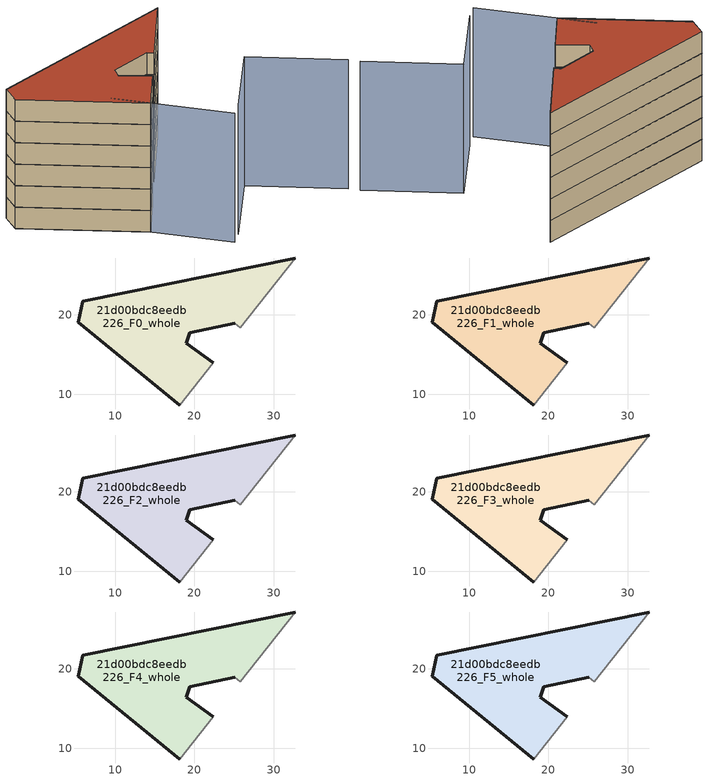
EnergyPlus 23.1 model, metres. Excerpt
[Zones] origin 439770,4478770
21d00bdc8eedb226_F0_whole
 floor ground (EU_floor_Construction): 22.35,13.96 18.96,16.45 19.41,17.76 25.08,18.98 25.78,18.37 32.75,27.2 5.92,21.76 5.32,19.08 18.15,8.62 z0
 wall outside (EU_wall_Construction): 18.15,8.62 5.32,19.08 5.92,21.76 32.75,27.2 / 25.08,18.98 19.41,17.76 18.96,16.45 22.35,13.96 z0:3
 wall adiabatic (EU_wall_Construction): 22.35,13.96 18.15,8.62 / 32.75,27.2 25.78,18.37 25.08,18.98 z0:3
21d00bdc8eedb226_F1_whole
 floor to 21d00bdc8eedb226_F0_whole (EU_floor_Construction): 22.35,13.96 18.96,16.45 19.4,17.76 25.08,18.98 25.77,18.37 32.75,27.2 5.92,21.76 5.31,19.08 18.15,8.62 z3
 wall outside (EU_wall_Construction): 18.15,8.62 5.32,19.08 5.92,21.76 32.75,27.2 / 25.08,18.98 19.41,17.76 18.96,16.45 22.35,13.96 z3:6
 wall adiabatic (EU_wall_Construction): 22.35,13.96 18.15,8.62 / 32.75,27.2 25.78,18.37 25.08,18.98 z3:6
21d00bdc8eedb226_F2_whole
 floor to 21d00bdc8eedb226_F1_whole (EU_floor_Construction): 22.35,13.96 18.96,16.45 19.4,17.76 25.08,18.98 25.77,18.37 32.75,27.2 5.92,21.76 5.31,19.08 18.15,8.62 z6
 wall outside (EU_wall_Construction): 18.15,8.62 5.32,19.08 5.92,21.76 32.75,27.2 / 25.08,18.98 19.41,17.76 18.96,16.45 22.35,13.96 z6:9
 wall adiabatic (EU_wall_Construction): 22.35,13.96 18.15,8.62 / 32.75,27.2 25.78,18.37 25.08,18.98 z6:9
21d00bdc8eedb226_F3_whole
 floor to 21d00bdc8eedb226_F2_whole (EU_floor_Construction): 22.35,13.96 18.96,16.45 19.4,17.76 25.08,18.98 25.77,18.37 32.75,27.2 5.92,21.76 5.31,19.08 18.15,8.62 z9
 wall outside (EU_wall_Construction): 18.15,8.62 5.32,19.08 5.92,21.76 32.75,27.2 / 25.08,18.98 19.41,17.76 18.96,16.45 22.35,13.96 z9:12
 wall adiabatic (EU_wall_Construction): 22.35,13.96 18.15,8.62 / 32.75,27.2 25.78,18.37 25.08,18.98 z9:12
21d00bdc8eedb226_F4_whole
 floor to 21d00bdc8eedb226_F3_whole (EU_floor_Construction): 22.35,13.96 18.96,16.45 19.4,17.76 25.08,18.98 25.77,18.37 32.75,27.2 5.92,21.76 5.31,19.08 18.15,8.62 z12
 wall outside (EU_wall_Construction): 18.15,8.62 5.32,19.08 5.92,21.76 32.75,27.2 / 25.08,18.98 19.41,17.76 18.96,16.45 22.35,13.96 z12:15
 wall adiabatic (EU_wall_Construction): 22.35,13.96 18.15,8.62 / 32.75,27.2 25.78,18.37 25.08,18.98 z12:15
21d00bdc8eedb226_F5_whole
 floor to 21d00bdc8eedb226_F4_whole (EU_floor_Construction): 22.35,13.96 18.96,16.45 19.4,17.76 25.08,18.98 25.77,18.37 32.75,27.2 5.92,21.76 5.31,19.08 18.15,8.62 z15
 wall outside (EU_wall_Construction): 18.15,8.62 5.32,19.08 5.92,21.76 32.75,27.2 / 25.08,18.98 19.41,17.76 18.96,16.45 22.35,13.96 z15:18
 wall adiabatic (EU_wall_Construction): 22.35,13.96 18.15,8.62 / 32.75,27.2 25.78,18.37 25.08,18.98 z15:18
 roof outside (EU_roof_Construction): 32.75,27.2 25.78,18.37 25.08,18.98 19.41,17.76 18.96,16.45 22.35,13.96 18.15,8.62 5.32,19.08 5.92,21.76 z18
shading: 26.4,1.93 34.08,11.22 / 34.08,11.22 43.83,3.16 / 24.87,0.54 14.98,12.44 z0:18
[Building]
EU S2 Campaign: North Axis=0; Terrain=City; Solar Distribution=FullExterior
[Site:Location]
Madrid: Latitude=40.5; Longitude=-3.5; Time Zone=1; Elevation=609
[SizingPeriod:WeatherFileDays]
AnnualSizingPeriod: Begin Month=1; Begin Day of Month=1; End Month=12; End Day of Month=31; Day of Week for Start Day=Monday; Use Weather File Daylight Saving Period=No; Use Weather File Rain and Snow Indicators=No
[MATERIAL]
EU_InternalMass_Material: Roughness=MediumRough; Thickness=0.1; Conductivity=1; Density=1800; Specific Heat=900; Thermal Absorptance=0.9; Solar Absorptance=0.7; Visible Absorptance=0.7
[MATERIAL:NOMASS] Roughness=MediumRough; Thermal Absorptance=0.9; Solar Absorptance=0.7; Visible Absorptance=0.7
Name | Thermal Resistance
EU_wall_NoMass | 0.459673
EU_roof_NoMass | 0.495815
EU_floor_NoMass | 0.788942
[CONSTRUCTION]
EU_wall_Construction: EU_wall_NoMass
EU_roof_Construction: EU_roof_NoMass
EU_floor_Construction: EU_floor_NoMass
EU_InternalMass_Construction: EU_InternalMass_Material
[ZONE] Type=1; Multiplier=1; Ceiling Height=autocalculate; Floor Area=autocalculate; Part of Total Floor Area=Yes
Name | Volume
21d00bdc8eedb226_F0_whole | 635.446
21d00bdc8eedb226_F1_whole; 21d00bdc8eedb226_F2_whole; 21d00bdc8eedb226_F3_whole; 21d00bdc8eedb226_F4_whole; 21d00bdc8eedb226_F5_whole | 635.444
[INTERNALMASS] Construction=EU_InternalMass_Construction; Surface Area=211.815
Name | Zone or ZoneList
21d00bdc8eedb226_F0_whole_EU_InternalMass | 21d00bdc8eedb226_F0_whole
21d00bdc8eedb226_F1_whole_EU_InternalMass | 21d00bdc8eedb226_F1_whole
21d00bdc8eedb226_F2_whole_EU_InternalMass | 21d00bdc8eedb226_F2_whole
21d00bdc8eedb226_F3_whole_EU_InternalMass | 21d00bdc8eedb226_F3_whole
21d00bdc8eedb226_F4_whole_EU_InternalMass | 21d00bdc8eedb226_F4_whole
21d00bdc8eedb226_F5_whole_EU_InternalMass | 21d00bdc8eedb226_F5_whole
[OTHEREQUIPMENT] Fuel Type=Electricity; Design Level Calculation Method=Watts/Area; Power per Zone Floor Area=1; Fraction Latent=0; Fraction Radiant=0; Fraction Lost=0; Carbon Dioxide Generation Rate=0; EndUse Subcategory=EU_Step8_InternalGains
Name | Zone or ZoneList or Space or SpaceList | Schedule
EU_Step8_InternalGain_21d00bdc8eedb226_F0_whole_f000 | 21d00bdc8eedb226_F0_whole | EU_Step8_GainSchedule_21d00bdc8eedb226_F0_whole_f000
EU_Step8_InternalGain_21d00bdc8eedb226_F1_whole_f000 | 21d00bdc8eedb226_F1_whole | EU_Step8_GainSchedule_21d00bdc8eedb226_F1_whole_f000
EU_Step8_InternalGain_21d00bdc8eedb226_F2_whole_f000 | 21d00bdc8eedb226_F2_whole | EU_Step8_GainSchedule_21d00bdc8eedb226_F2_whole_f000
EU_Step8_InternalGain_21d00bdc8eedb226_F3_whole_f000 | 21d00bdc8eedb226_F3_whole | EU_Step8_GainSchedule_21d00bdc8eedb226_F3_whole_f000
EU_Step8_InternalGain_21d00bdc8eedb226_F4_whole_f000 | 21d00bdc8eedb226_F4_whole | EU_Step8_GainSchedule_21d00bdc8eedb226_F4_whole_f000
EU_Step8_InternalGain_21d00bdc8eedb226_F5_whole_f000 | 21d00bdc8eedb226_F5_whole | EU_Step8_GainSchedule_21d00bdc8eedb226_F5_whole_f000
[ZONEVENTILATION:DESIGNFLOWRATE] Schedule=EU_AlwaysOn; Design Flow Rate Calculation Method=AirChanges/Hour; Air Changes per Hour=0.719161; Ventilation Type=Natural; Fan Pressure Rise=0; Fan Total Efficiency=1; Constant Term Coefficient=1; Temperature Term Coefficient=0; Velocity Term Coefficient=0; Velocity Squared Term Coefficient=0; Minimum Indoor Temperature=-100; Maximum Indoor Temperature=100; Delta Temperature=-100; Minimum Outdoor Temperature=-100; Maximum Outdoor Temperature=100; Maximum Wind Speed=40
Name | Zone or ZoneList or Space or SpaceList
EU_ConstantAir_21d00bdc8eedb226_F0_whole | 21d00bdc8eedb226_F0_whole
EU_ConstantAir_21d00bdc8eedb226_F1_whole | 21d00bdc8eedb226_F1_whole
EU_ConstantAir_21d00bdc8eedb226_F2_whole | 21d00bdc8eedb226_F2_whole
EU_ConstantAir_21d00bdc8eedb226_F3_whole | 21d00bdc8eedb226_F3_whole
EU_ConstantAir_21d00bdc8eedb226_F4_whole | 21d00bdc8eedb226_F4_whole
EU_ConstantAir_21d00bdc8eedb226_F5_whole | 21d00bdc8eedb226_F5_whole
[HVACTEMPLATE:THERMOSTAT] Constant Heating Setpoint=20; Constant Cooling Setpoint=50
EU_HeatOnly_21d00bdc8eedb226_F0_whole; EU_HeatOnly_21d00bdc8eedb226_F1_whole; EU_HeatOnly_21d00bdc8eedb226_F2_whole; EU_HeatOnly_21d00bdc8eedb226_F3_whole; EU_HeatOnly_21d00bdc8eedb226_F4_whole; EU_HeatOnly_21d00bdc8eedb226_F5_whole
[HVACTEMPLATE:ZONE:IDEALLOADSAIRSYSTEM] System Availability Schedule=EU_AlwaysOn; Maximum Heating Supply Air Temperature=50; Minimum Cooling Supply Air Temperature=13; Maximum Heating Supply Air Humidity Ratio=0.0156; Minimum Cooling Supply Air Humidity Ratio=0.0077; Heating Limit=NoLimit; Cooling Limit=NoLimit; Heating Availability Schedule=EU_AlwaysOn; Cooling Availability Schedule=EU_CoolingOff; Dehumidification Control Type=ConstantSensibleHeatRatio; Cooling Sensible Heat Ratio=0.7; Dehumidification Setpoint=60; Humidification Control Type=None; Humidification Setpoint=30; Outdoor Air Method=None; Outdoor Air Flow Rate per Person=0.00944; Outdoor Air Flow Rate per Zone Floor Area=0; Outdoor Air Flow Rate per Zone=0; Demand Controlled Ventilation Type=None; Outdoor Air Economizer Type=NoEconomizer; Heat Recovery Type=None; Sensible Heat Recovery Effectiveness=0.7; Latent Heat Recovery Effectiveness=0.65
Name | Template Thermostat
21d00bdc8eedb226_F0_whole | EU_HeatOnly_21d00bdc8eedb226_F0_whole
21d00bdc8eedb226_F1_whole | EU_HeatOnly_21d00bdc8eedb226_F1_whole
21d00bdc8eedb226_F2_whole | EU_HeatOnly_21d00bdc8eedb226_F2_whole
21d00bdc8eedb226_F3_whole | EU_HeatOnly_21d00bdc8eedb226_F3_whole
21d00bdc8eedb226_F4_whole | EU_HeatOnly_21d00bdc8eedb226_F4_whole
21d00bdc8eedb226_F5_whole | EU_HeatOnly_21d00bdc8eedb226_F5_whole
[SIZING:ZONE] Zone Cooling Design Supply Air Temperature Input Method=SupplyAirTemperature; Zone Cooling Design Supply Air Temperature=13; Zone Heating Design Supply Air Temperature Input Method=SupplyAirTemperature; Zone Heating Design Supply Air Temperature=50; Zone Cooling Design Supply Air Humidity Ratio=0.008; Zone Heating Design Supply Air Humidity Ratio=0.008; Cooling Design Air Flow Method=DesignDay; Cooling Design Air Flow Rate=0; Cooling Minimum Air Flow per Zone Floor Area=0.000762; Cooling Minimum Air Flow=0; Cooling Minimum Air Flow Fraction=0.2; Heating Design Air Flow Method=DesignDay; Heating Design Air Flow Rate=0; Heating Maximum Air Flow per Zone Floor Area=0.002032; Heating Maximum Air Flow=0.141576; Heating Maximum Air Flow Fraction=0.3; Account for Dedicated Outdoor Air System=No; Dedicated Outdoor Air System Control Strategy=NeutralSupplyAir; Dedicated Outdoor Air Low Setpoint Temperature for Design=autosize; Dedicated Outdoor Air High Setpoint Temperature for Design=autosize; Zone Load Sizing Method=Sensible Load Only No Latent Load; Zone Latent Cooling Design Supply Air Humidity Ratio Input Method=HumidityRatioDifference; Zone Cooling Design Supply Air Humidity Ratio Difference=0.005; Zone Latent Heating Design Supply Air Humidity Ratio Input Method=HumidityRatioDifference; Zone Humidification Design Supply Air Humidity Ratio Difference=0.005
21d00bdc8eedb226_F0_whole; 21d00bdc8eedb226_F1_whole; 21d00bdc8eedb226_F2_whole; 21d00bdc8eedb226_F3_whole; 21d00bdc8eedb226_F4_whole; 21d00bdc8eedb226_F5_whole
[SCHEDULE:CONSTANT]
Name | Hourly Value
EU_AlwaysOn | 1
EU_CoolingOff | 0
[SCHEDULE:FILE] Column Number=1; Rows to Skip at Top=0; Number of Hours of Data=8760; Column Separator=Comma; Interpolate to Timestep=No; Minutes per Item=60; Adjust Schedule for Daylight Savings=Yes
Name | File
EU_Step8_GainSchedule_21d00bdc8eedb226_F0_whole_f000 | ../../schedules/21d00bdc8eedb226/21d00bdc8eedb226_F0_whole_f000_gain.csv
EU_Step8_GainSchedule_21d00bdc8eedb226_F1_whole_f000 | ../../schedules/21d00bdc8eedb226/21d00bdc8eedb226_F1_whole_f000_gain.csv
EU_Step8_GainSchedule_21d00bdc8eedb226_F2_whole_f000 | ../../schedules/21d00bdc8eedb226/21d00bdc8eedb226_F2_whole_f000_gain.csv
EU_Step8_GainSchedule_21d00bdc8eedb226_F3_whole_f000 | ../../schedules/21d00bdc8eedb226/21d00bdc8eedb226_F3_whole_f000_gain.csv
EU_Step8_GainSchedule_21d00bdc8eedb226_F4_whole_f000 | ../../schedules/21d00bdc8eedb226/21d00bdc8eedb226_F4_whole_f000_gain.csv
EU_Step8_GainSchedule_21d00bdc8eedb226_F5_whole_f000 | ../../schedules/21d00bdc8eedb226/21d00bdc8eedb226_F5_whole_f000_gain.csv
